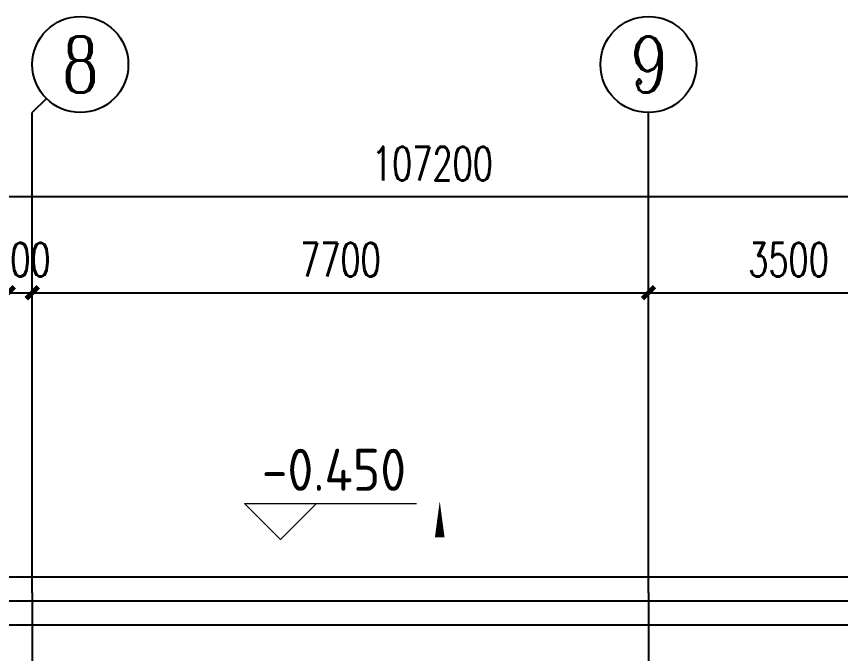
# Model space of a CAD drawing. Extents: x 0 to 2838408, y -923048 to 203859.
# Drawn here: x 2729365 to 2739663, y -188649 to -180692 of the extents above; entities that cross this region are included whole.
import ezdxf
from ezdxf.enums import TextEntityAlignment as Align

# ---------------------------------------------------------------- set-up
doc = ezdxf.new("R2010")
doc.units = 0
doc.header["$LTSCALE"] = 1000
doc.layers.add('A-ANNO-IDEN-LEVL', color=3, linetype='Continuous', lineweight=0)
doc.layers.add('A-ANNO-TXT', color=7, linetype='Continuous', lineweight=0, plot=False)
for name, color, linetype in [('AXIS', 3, 'Continuous'), ('AXIS_TEXT', 7, 'Continuous'), ('DIM_SYMB', 3, 'Continuous'), ('DOTE', 8, 'Continuous'), ('E2-楼梯、坡道', 52, 'Continuous'), ('XREF', 8, 'Continuous')]:
    doc.layers.add(name, color=color, linetype=linetype)
doc.styles.add('_TCH_AXIS', font='COMPLEX', dxfattribs={"bigfont": 'GBCBIG'})
doc.styles.add('A_DIM_T3', font='SIMPLEX', dxfattribs={"width": 0.7, "bigfont": 'HZ'})
doc.styles.add('COMPLEX', font='COMPLEX')
doc.styles.get("Standard").update_dxf_attribs({"font": 'geniso.shx', "bigfont": 'hztxt.shx'})
doc.dimstyles.new('_TCH_ARCH&&150', dxfattribs={"dimtxt": 420, "dimasz": 150, "dimexe": 375, "dimexo": 450, "dimgap": 202.5, "dimtad": 1, "dimdec": 0, "dimzin": 0, "dimdsep": 46, "dimtxsty": 'A_DIM_T3', "dimblk": 'ARCHTICK', "dimcen": 0.09, "dimclrt": 7, "dimazin": 2, "dimtfac": 1, "dimtdec": 0, "dimtix": 1, "dimtmove": 2, "dimatfit": 3, "dimfxl": 150, "dimtolj": 1, "dimtzin": 0, "dimarcsym": 0})

# ---------------------------------------------------------------- blocks, each defined once
blk = doc.blocks.new('_ArchTick')
at = {"color": 0, "linetype": 'ByBlock', "const_width": 0.4}
blk.add_lwpolyline([(-0.5, -0.5), (0.5, 0.5)], dxfattribs=at)
blk = doc.blocks.new('*D860')
at = {"layer": 'AXIS', "color": 0, "lineweight": -2, "transparency": 16777216}
for p, q in [((2385217, -187442), (2385217, -183767)), ((2393217, -187442), (2393217, -183767)), ((2385217, -184142), (2393217, -184142))]:
    blk.add_line(p, q, dxfattribs=at)
at = {"layer": 'Defpoints', "color": 0, "transparency": 16777216}
for p in [(2393217, -184142), (2385217, -187892), (2393217, -187892)]:
    blk.add_point(p, dxfattribs=at)
at = {"layer": 'AXIS', "color": 0, "lineweight": -2, "transparency": 16777216, "xscale": 150, "yscale": 150, "zscale": 150, "rotation": 180}
blk.add_blockref('_ArchTick', (2385217, -184142), dxfattribs=at)
at = {"layer": 'AXIS', "color": 0, "lineweight": -2, "transparency": 16777216, "xscale": 150, "yscale": 150, "zscale": 150}
blk.add_blockref('_ArchTick', (2393217, -184142), dxfattribs=at)
at = {"layer": 'AXIS', "color": 7, "transparency": 16777216, "insert": (2389217, -183730), "char_height": 420, "attachment_point": 5, "style": 'A_DIM_T3'}
blk.add_mtext('\\A1;8000', dxfattribs=at)
blk = doc.blocks.new('*D861')
at = {"layer": 'AXIS', "color": 0, "lineweight": -2, "transparency": 16777216}
for p, q in [((2393217, -187442), (2393217, -183767)), ((2393517, -187442), (2393517, -183767)), ((2393217, -184142), (2393067, -184142)), ((2393217, -184142), (2393517, -184142)), ((2393517, -184142), (2393667, -184142))]:
    blk.add_line(p, q, dxfattribs=at)
at = {"layer": 'Defpoints', "color": 0, "transparency": 16777216}
for p in [(2393517, -184142), (2393217, -187892), (2393517, -187892)]:
    blk.add_point(p, dxfattribs=at)
at = {"layer": 'AXIS', "color": 0, "lineweight": -2, "transparency": 16777216, "xscale": 150, "yscale": 150, "zscale": 150}
blk.add_blockref('_ArchTick', (2393217, -184142), dxfattribs=at)
at = {"layer": 'AXIS', "color": 0, "lineweight": -2, "transparency": 16777216, "xscale": 150, "yscale": 150, "zscale": 150, "rotation": 180}
blk.add_blockref('_ArchTick', (2393517, -184142), dxfattribs=at)
at = {"layer": 'AXIS', "color": 7, "transparency": 16777216, "insert": (2393367, -183730), "char_height": 420, "attachment_point": 5, "style": 'A_DIM_T3'}
blk.add_mtext('\\A1;300', dxfattribs=at)
blk = doc.blocks.new('*D862')
at = {"layer": 'AXIS', "color": 0, "lineweight": -2, "transparency": 16777216}
for p, q in [((2393517, -187442), (2393517, -183767)), ((2401217, -187442), (2401217, -183767)), ((2393517, -184142), (2401217, -184142))]:
    blk.add_line(p, q, dxfattribs=at)
at = {"layer": 'Defpoints', "color": 0, "transparency": 16777216}
for p in [(2401217, -184142), (2393517, -187892), (2401217, -187892)]:
    blk.add_point(p, dxfattribs=at)
at = {"layer": 'AXIS', "color": 0, "lineweight": -2, "transparency": 16777216, "xscale": 150, "yscale": 150, "zscale": 150, "rotation": 180}
blk.add_blockref('_ArchTick', (2393517, -184142), dxfattribs=at)
at = {"layer": 'AXIS', "color": 0, "lineweight": -2, "transparency": 16777216, "xscale": 150, "yscale": 150, "zscale": 150}
blk.add_blockref('_ArchTick', (2401217, -184142), dxfattribs=at)
at = {"layer": 'AXIS', "color": 7, "transparency": 16777216, "insert": (2397367, -183730), "char_height": 420, "attachment_point": 5, "style": 'A_DIM_T3'}
blk.add_mtext('\\A1;7700', dxfattribs=at)
blk = doc.blocks.new('*D863')
at = {"layer": 'AXIS', "color": 0, "lineweight": -2, "transparency": 16777216}
for p, q in [((2401217, -187442), (2401217, -183767)), ((2404717, -187442), (2404717, -183767)), ((2401217, -184142), (2404717, -184142))]:
    blk.add_line(p, q, dxfattribs=at)
at = {"layer": 'Defpoints', "color": 0, "transparency": 16777216}
for p in [(2404717, -184142), (2401217, -187892), (2404717, -187892)]:
    blk.add_point(p, dxfattribs=at)
at = {"layer": 'AXIS', "color": 0, "lineweight": -2, "transparency": 16777216, "xscale": 150, "yscale": 150, "zscale": 150, "rotation": 180}
blk.add_blockref('_ArchTick', (2401217, -184142), dxfattribs=at)
at = {"layer": 'AXIS', "color": 0, "lineweight": -2, "transparency": 16777216, "xscale": 150, "yscale": 150, "zscale": 150}
blk.add_blockref('_ArchTick', (2404717, -184142), dxfattribs=at)
at = {"layer": 'AXIS', "color": 7, "transparency": 16777216, "insert": (2402967, -183730), "char_height": 420, "attachment_point": 5, "style": 'A_DIM_T3'}
blk.add_mtext('\\A1;3500', dxfattribs=at)
blk = doc.blocks.new('*D872')
at = {"layer": 'AXIS', "color": 0, "lineweight": -2, "transparency": 16777216}
for p, q in [((2344917, -187442), (2344917, -182567)), ((2452117, -187442), (2452117, -182567)), ((2344917, -182942), (2452117, -182942))]:
    blk.add_line(p, q, dxfattribs=at)
at = {"layer": 'Defpoints', "color": 0, "transparency": 16777216}
for p in [(2452117, -182942), (2344917, -187892), (2452117, -187892)]:
    blk.add_point(p, dxfattribs=at)
at = {"layer": 'AXIS', "color": 0, "lineweight": -2, "transparency": 16777216, "xscale": 150, "yscale": 150, "zscale": 150, "rotation": 180}
blk.add_blockref('_ArchTick', (2344917, -182942), dxfattribs=at)
at = {"layer": 'AXIS', "color": 0, "lineweight": -2, "transparency": 16777216, "xscale": 150, "yscale": 150, "zscale": 150}
blk.add_blockref('_ArchTick', (2452117, -182942), dxfattribs=at)
at = {"layer": 'AXIS', "color": 7, "transparency": 16777216, "insert": (2398517, -182530), "char_height": 420, "attachment_point": 5, "style": 'A_DIM_T3'}
blk.add_mtext('\\A1;107200', dxfattribs=at)
blk = doc.blocks.new('_AXISO')
at = {"color": 0}
blk.add_circle((0, 0), 0.5, dxfattribs=at)
at = {"layer": 'AXIS_TEXT', "color": 0, "style": 'COMPLEX', "width": 1.041667}
blk.add_attdef('A', text='', height=0.56, dxfattribs=at).set_placement((-0.25, -0.28), (0.25, -0.28), align=Align.FIT)
blk = doc.blocks.new('1F1')
at = {"layer": 'A-ANNO-IDEN-LEVL'}
for p, q in [((2396618.7, -187224.4), (2396168.7, -186774.4)), ((2396168.7, -186774.4), (2398319.6, -186774.4)), ((2396618.7, -187224.4), (2397068.7, -186774.4))]:
    blk.add_line(p, q, dxfattribs=at)
at = {"layer": 'AXIS'}
for p, q in [((2393692.5, -181716.4), (2393516.7, -181892.2)), ((2393516.7, -187892.2), (2393516.7, -181892.2)), ((2401216.7, -187892.2), (2401216.7, -181892.2))]:
    blk.add_line(p, q, dxfattribs=at)
at = {"layer": 'DIM_SYMB'}
blk.add_lwpolyline([(2398608.4, -188534.7, 0, 0, 0), (2398608.4, -186746.4, 0, 120, 0), (2398608.4, -187196.4, 0, 0, 0)], format="xyseb", dxfattribs=at)
at = {"layer": 'DOTE'}
for p, q in [((2393516.7, -187892.2), (2393516.7, -271092.2)), ((2401216.7, -187892.2), (2401216.7, -271092.2))]:
    blk.add_line(p, q, dxfattribs=at)
at = {"layer": 'E2-楼梯、坡道'}
for points in [[(2393116.7, -187992.2), (2393116.7, -187692.2), (2404716.7, -187692.2), (2404716.7, -188292.2)], [(2393116.7, -188292.2), (2393116.7, -187992.2), (2404716.7, -187992.2), (2404716.7, -188292.2)]]:
    blk.add_lwpolyline(points, dxfattribs=at)
blk.add_lwpolyline([(2393316.7, -191392.2), (2393316.7, -189792.2), (2393116.7, -189792.2), (2393116.7, -188292.2), (2404816.7, -188292.2), (2404816.7, -189792.2), (2404576.7, -189792.2), (2404566.7, -191392.2)], close=True, dxfattribs=at)
at = {"layer": 'AXIS'}
ref = blk.add_blockref('_AXISO', (2394116.7, -181292.2), dxfattribs=dict(at, xscale=1200, yscale=1200, zscale=1200))
ref.add_attrib('A', '8', dxfattribs={"layer": 'AXIS_TEXT', "height": 698.9, "style": '_TCH_AXIS'}).set_placement((2393883.8, -181641.6), (2394349.7, -181641.6), align=Align.FIT)
ref = blk.add_blockref('_AXISO', (2401216.7, -181292.2), dxfattribs=dict(at, xscale=1200, yscale=1200, zscale=1200))
ref.add_attrib('A', '9', dxfattribs={"layer": 'AXIS_TEXT', "height": 698.9, "style": '_TCH_AXIS'}).set_placement((2400983.8, -181641.6), (2401449.7, -181641.6), align=Align.FIT)
at = {"layer": 'A-ANNO-TXT', "color": 7}
blk.add_text('-0.450', height=525, dxfattribs=at).set_placement((2396384.2, -186616.9))
at = {"layer": 'AXIS'}
for p1, p2, distance, picture, middle in [((2344916.7, -187892.2), (2452116.7, -187892.2), 4950, '*D872', (2398516.7, -182529.7)), ((2385216.7, -187892.2), (2393216.7, -187892.2), 3750, '*D860', (2389216.7, -183729.7)), ((2393216.7, -187892.2), (2393516.7, -187892.2), 3750, '*D861', (2393366.7, -183729.7)), ((2393516.7, -187892.2), (2401216.7, -187892.2), 3750, '*D862', (2397366.7, -183729.7)), ((2401216.7, -187892.2), (2404716.7, -187892.2), 3750, '*D863', (2402966.7, -183729.7))]:
    dim = blk.add_aligned_dim(p1=p1, p2=p2, distance=distance, dimstyle='_TCH_ARCH&&150', dxfattribs=at)
    dim.commit()
    dim.dimension.update_dxf_attribs({"geometry": picture, "text_midpoint": middle})

msp = doc.modelspace()

# ---------------------------------------------------------------- block references
at = {"layer": 'XREF'}
msp.add_blockref('1F1', (336045.8, 0), dxfattribs=at)

doc.saveas('drawing.dxf')
